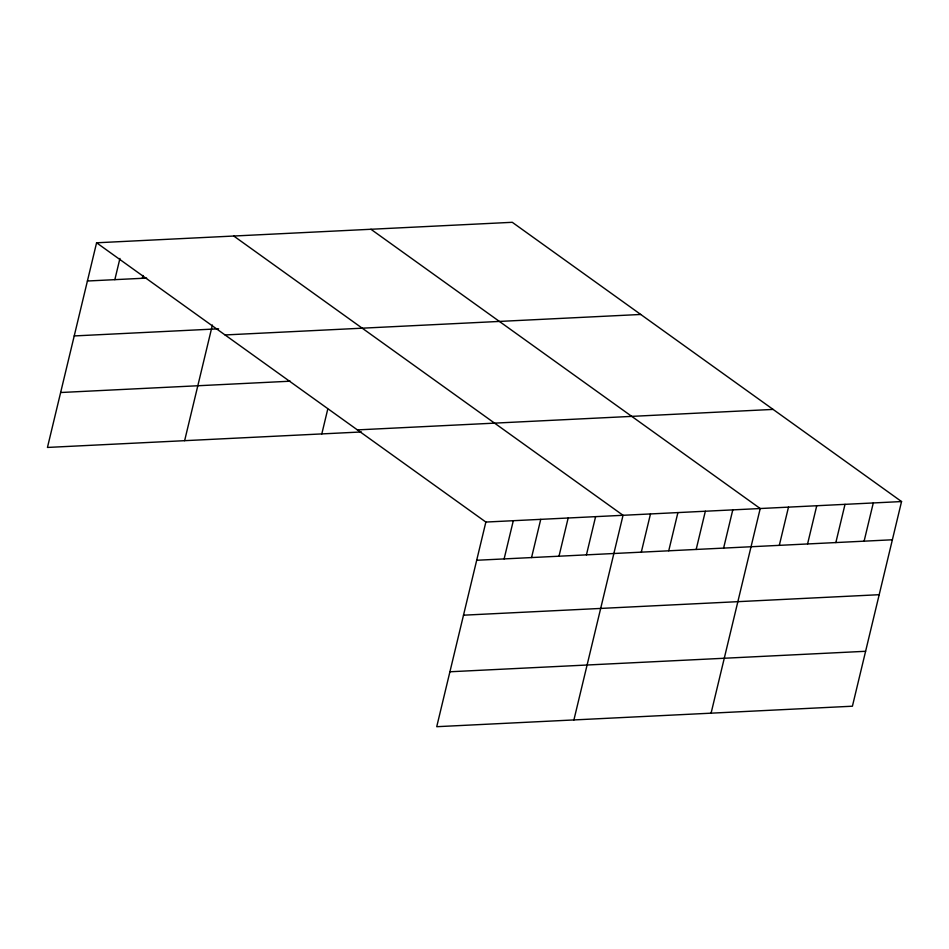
<?xml version="1.0" encoding="UTF-8"?>
<svg xmlns="http://www.w3.org/2000/svg" width="949" height="949" viewBox="0 0 949 949"><rect width="100%" height="100%" fill="white"/><g stroke="black" fill="none" stroke-linecap="round" stroke-linejoin="round"><path stroke-width="1.42" d="M96.584 242.79L485.864 522.057L436.73 726.697L852.416 706.21L901.55 501.558L512.27 222.303L96.584 242.79L47.45 447.442L361.379 431.961M114.841 279.658L119.942 258.425M142.279 278.306L142.955 275.471M184.628 440.68L212.386 325.056M321.806 433.918L327.737 409.197M504.121 558.914L513.302 520.704M531.559 557.561L540.74 519.352M558.997 556.209L568.166 518M586.435 554.857L595.604 516.647M573.908 719.935L623.042 515.295L233.762 236.028M641.299 552.152L650.48 513.943M668.737 550.8L677.906 512.59M696.175 549.447L705.344 511.238M723.613 548.095L732.782 509.886M711.086 713.174L760.22 508.534L370.929 229.267M779.307 545.355L788.489 507.134M807.575 543.955L816.745 505.746M835.844 542.567L845.013 504.346M864.112 541.167L873.282 502.958M87.403 281.011L146.609 278.093M74.224 335.934L218.614 328.817M225.043 334.95L640.729 314.463M60.641 392.518L290.228 381.201M357.405 429.897L773.091 409.41M485.864 522.057L901.55 501.558M476.695 560.266L892.38 539.779M463.503 615.189L879.189 594.703M449.921 671.773L865.607 651.287"/></g></svg>
